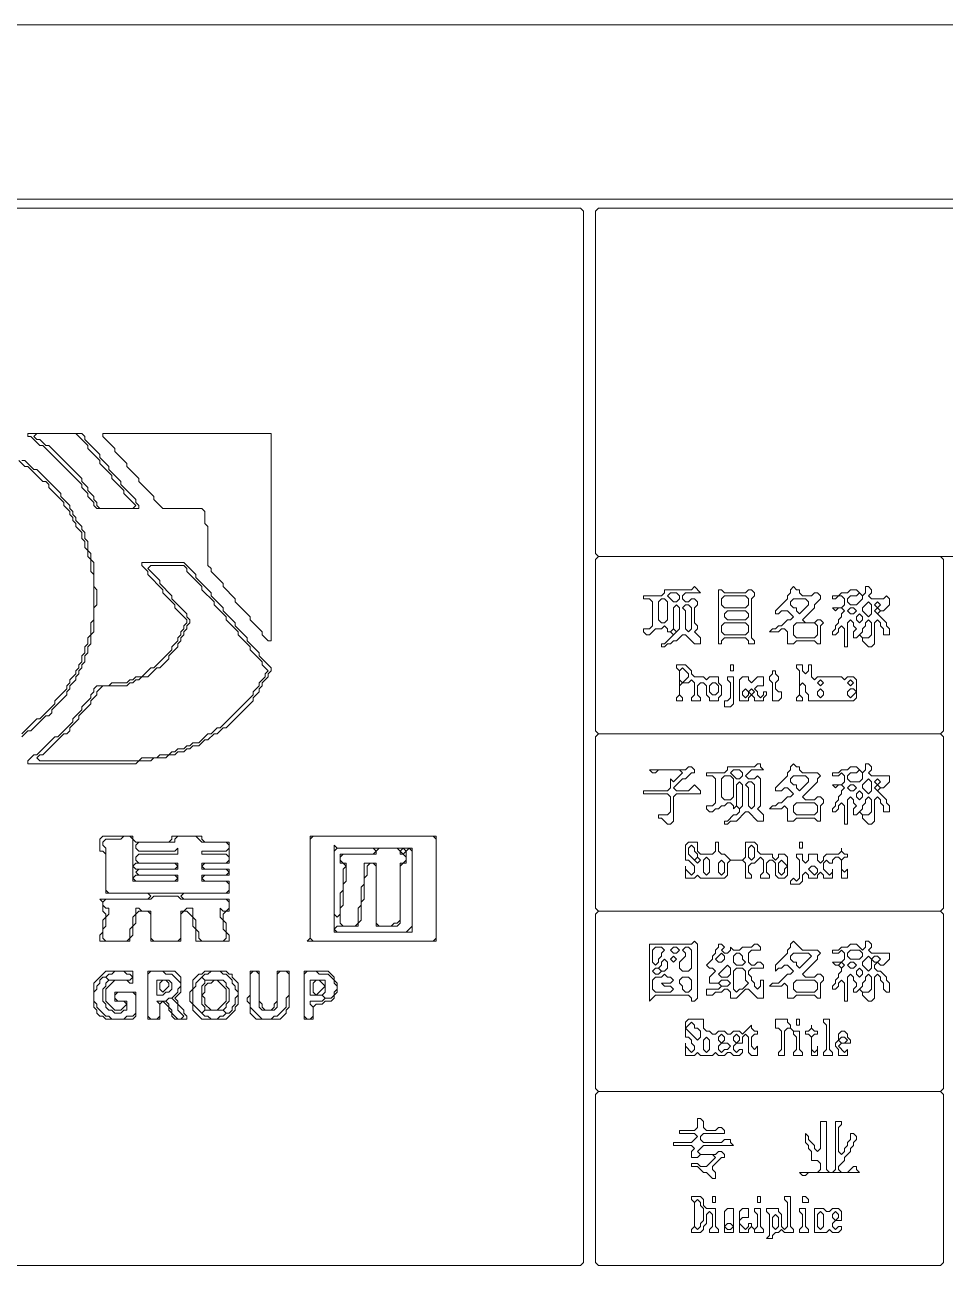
# Model space of a CAD drawing. Extents: x 58 to 1298, y 69 to 1823.
# Drawn here: x 490 to 796.5, y 1409.5 to 1823 of the extents above; entities that cross this region are included whole.
import ezdxf

# ---------------------------------------------------------------- set-up
doc = ezdxf.new("R2010")
doc.units = 0
doc.layers.add('TRACE_CURVE', color=3, linetype='Continuous', lineweight=0)
doc.layers.add('TRACE_TEXT_SYMBOL', color=6, linetype='Continuous', lineweight=0)

msp = doc.modelspace()

# ---------------------------------------------------------------- linework, layer by layer
at = {"layer": 'TRACE_CURVE', "color": 3}
for points in [[(58, 1823), (59, 1822), (59, 70), (58, 69), (1298, 69), (1298, 1823)], [(59, 1822), (60, 1823), (1297, 1823), (1298, 1822), (1298, 70), (1297, 69), (60, 69), (59, 70)], [(206, 1765), (205, 1764), (204, 1764), (204, 128), (205, 128), (206, 127), (1239, 127), (1240, 128), (1241, 128), (1241, 1764), (1240, 1764), (1239, 1765)], [(207, 1761), (208, 1762), (675, 1762), (676, 1761), (676, 1411), (675, 1410), (208, 1410), (207, 1411)], [(680, 1761), (681, 1762), (1237, 1762), (1238, 1761), (1238, 1647), (1237, 1646), (681, 1646), (680, 1647)], [(680, 1645), (681, 1646), (795, 1646), (796, 1645), (796, 1588), (795, 1587), (681, 1587), (680, 1588)], [(680, 1586), (681, 1587), (795, 1587), (796, 1586), (796, 1529), (795, 1528), (681, 1528), (680, 1529)], [(680, 1527), (681, 1528), (795, 1528), (796, 1527), (796, 1469), (795, 1468), (681, 1468), (680, 1469)], [(680, 1467), (681, 1468), (795, 1468), (796, 1467), (796, 1411), (795, 1410), (681, 1410), (680, 1411)]]:
    msp.add_lwpolyline(points, close=True, dxfattribs=at)
for points in [[(488, 1678), (490, 1676), (491, 1676), (496, 1671), (497, 1671), (498, 1670), (498, 1669), (503, 1664), (503, 1663), (505, 1661), (505, 1660), (506, 1659), (506, 1658), (507, 1657), (507, 1656), (509, 1654), (509, 1652), (510, 1651), (510, 1649), (511, 1648), (511, 1646), (512, 1645), (512, 1641), (513, 1640), (513, 1625), (512, 1624), (512, 1620), (511, 1619), (511, 1617), (510, 1616), (510, 1614), (509, 1613), (509, 1611), (508, 1610), (508, 1609), (507, 1608), (507, 1607), (505, 1605), (505, 1604), (504, 1603), (504, 1602), (500, 1598), (500, 1597), (495, 1592), (494, 1592), (489, 1587)], [(507, 1658), (507, 1659), (506, 1660), (506, 1661), (505, 1662), (505, 1663), (502, 1666), (502, 1667), (494, 1675), (493, 1675), (490, 1678), (489, 1678)], [(489, 1586), (491, 1588), (492, 1588), (497, 1593), (498, 1593), (499, 1594), (499, 1595), (504, 1600), (504, 1601), (505, 1602), (505, 1603), (507, 1605), (507, 1606), (508, 1607), (508, 1608), (509, 1609), (509, 1610), (510, 1611), (510, 1613), (511, 1614), (511, 1616), (512, 1617), (512, 1620), (513, 1621), (513, 1629), (514, 1630), (514, 1635), (513, 1636), (513, 1644), (512, 1645), (512, 1647), (511, 1648), (511, 1651), (510, 1652), (510, 1654), (509, 1655), (509, 1656), (507, 1658)]]:
    msp.add_lwpolyline(points, dxfattribs=at)
at = {"layer": 'TRACE_TEXT_SYMBOL', "color": 6}
for points in [[(491, 1687), (491, 1686), (492, 1686), (495, 1683), (496, 1683), (509, 1670), (509, 1669), (511, 1667), (511, 1666), (513, 1664), (513, 1663), (514, 1662), (528, 1662), (528, 1663), (527, 1664), (527, 1665), (522, 1670), (522, 1671), (518, 1675), (518, 1676), (515, 1679), (515, 1680), (510, 1685), (510, 1686), (509, 1687)], [(493, 1686), (494, 1687), (507, 1687), (511, 1683), (511, 1682), (515, 1678), (515, 1677), (519, 1673), (519, 1672), (523, 1668), (523, 1667), (527, 1663), (526, 1662), (515, 1662), (514, 1663), (514, 1664), (513, 1665), (513, 1666), (511, 1668), (511, 1669), (509, 1671), (509, 1672), (498, 1683), (497, 1683), (495, 1685), (494, 1685)], [(516, 1687), (516, 1686), (520, 1682), (520, 1681), (524, 1677), (524, 1676), (528, 1672), (528, 1671), (533, 1666), (533, 1665), (536, 1662), (549, 1662), (550, 1661), (550, 1657), (551, 1656), (551, 1643), (552, 1642), (552, 1641), (556, 1637), (556, 1636), (560, 1632), (560, 1631), (565, 1626), (565, 1625), (569, 1621), (569, 1620), (571, 1618), (572, 1618), (572, 1687)], [(713, 1636), (712, 1635), (703, 1635), (703, 1634), (702, 1633), (696, 1633), (696, 1632), (698, 1632), (699, 1631), (699, 1623), (698, 1622), (696, 1622), (696, 1621), (697, 1620), (698, 1620), (700, 1622), (702, 1622), (703, 1623), (704, 1622), (704, 1621), (705, 1621), (706, 1620), (703, 1617), (702, 1617), (702, 1616), (703, 1616), (704, 1617), (705, 1617), (706, 1618), (707, 1618), (709, 1620), (710, 1620), (713, 1617), (715, 1617), (715, 1619), (713, 1621), (714, 1622), (714, 1623), (713, 1624), (713, 1629), (714, 1630), (714, 1631), (713, 1632), (712, 1632), (711, 1631), (710, 1631), (709, 1632), (709, 1633), (710, 1634), (715, 1634)], [(704, 1633), (705, 1634), (707, 1634), (708, 1633), (708, 1632), (707, 1631), (706, 1631)], [(721, 1635), (721, 1617), (722, 1617), (722, 1618), (723, 1619), (730, 1619), (731, 1618), (731, 1617), (733, 1617), (733, 1618), (732, 1619), (732, 1632), (733, 1633), (733, 1634), (732, 1635), (731, 1635), (730, 1634), (723, 1634), (722, 1635)], [(746, 1636), (745, 1635), (745, 1634), (744, 1633), (744, 1632), (740, 1628), (740, 1627), (741, 1627), (742, 1628), (744, 1628), (746, 1626), (745, 1625), (744, 1625), (742, 1623), (741, 1623), (740, 1622), (739, 1622), (738, 1621), (741, 1621), (742, 1622), (743, 1622), (744, 1621), (744, 1617), (746, 1617), (747, 1618), (753, 1618), (754, 1617), (755, 1617), (755, 1623), (756, 1624), (755, 1625), (754, 1625), (753, 1624), (750, 1624), (749, 1625), (753, 1629), (753, 1630), (755, 1632), (755, 1633), (754, 1634), (753, 1634), (752, 1633), (749, 1633), (748, 1634), (748, 1635), (747, 1635)], [(767, 1633), (768, 1634), (769, 1633), (769, 1632), (767, 1630), (765, 1630), (764, 1631), (764, 1632), (765, 1633)], [(701, 1631), (702, 1632), (703, 1632), (704, 1631), (704, 1625), (703, 1624), (702, 1624), (701, 1625)], [(706, 1629), (707, 1630), (708, 1629), (708, 1622), (707, 1621), (706, 1622)], [(709, 1629), (710, 1630), (711, 1630), (712, 1629), (712, 1622), (711, 1621), (710, 1622), (710, 1628)], [(722, 1632), (723, 1633), (730, 1633), (731, 1632), (731, 1630), (730, 1629), (723, 1629), (722, 1630)], [(745, 1631), (746, 1632), (750, 1632), (751, 1631), (751, 1630), (748, 1627), (747, 1628), (747, 1629), (746, 1629), (745, 1630)], [(771, 1631), (772, 1630), (772, 1627), (771, 1626), (769, 1628), (769, 1629)], [(773, 1630), (774, 1631), (775, 1630), (774, 1629)], [(723, 1627), (724, 1628), (730, 1628), (731, 1627), (731, 1626), (730, 1625), (724, 1625), (723, 1626)], [(764, 1628), (765, 1629), (766, 1629), (767, 1628), (766, 1627), (765, 1627)], [(767, 1626), (768, 1627), (769, 1626), (769, 1625), (768, 1624), (767, 1625)], [(773, 1628), (774, 1629), (775, 1628), (774, 1627)], [(705, 1621), (706, 1622), (707, 1621), (706, 1620)], [(722, 1623), (723, 1624), (730, 1624), (731, 1623), (731, 1621), (730, 1620), (723, 1620), (722, 1621)], [(746, 1623), (747, 1624), (753, 1624), (754, 1623), (754, 1620), (753, 1619), (747, 1619), (746, 1620)], [(770, 1624), (771, 1625), (772, 1624), (772, 1620), (771, 1619), (769, 1619), (768, 1620), (769, 1621), (769, 1622), (770, 1623)], [(707, 1610), (707, 1609), (708, 1608), (708, 1600), (707, 1599), (707, 1598), (709, 1598), (709, 1599), (708, 1600), (708, 1603), (709, 1604), (711, 1604), (712, 1605), (713, 1604), (713, 1600), (712, 1599), (712, 1598), (715, 1598), (715, 1599), (714, 1600), (714, 1603), (715, 1604), (716, 1604), (717, 1603), (717, 1600), (718, 1599), (718, 1598), (721, 1598), (721, 1599), (722, 1600), (722, 1603), (721, 1604), (721, 1606), (718, 1606), (717, 1605), (716, 1606), (713, 1606), (712, 1607), (712, 1608), (710, 1610)], [(708, 1608), (709, 1609), (711, 1607), (711, 1606), (709, 1604), (708, 1605)], [(725, 1610), (725, 1608), (726, 1608), (726, 1610)], [(747, 1610), (747, 1609), (748, 1608), (748, 1600), (747, 1599), (747, 1598), (749, 1598), (749, 1599), (748, 1600), (748, 1603), (749, 1604), (750, 1603), (750, 1601), (751, 1600), (751, 1598), (766, 1598), (767, 1599), (767, 1605), (766, 1606), (764, 1606), (763, 1605), (762, 1606), (754, 1606), (753, 1605), (752, 1606), (752, 1610), (751, 1610), (751, 1608), (750, 1607), (749, 1608), (749, 1610)], [(724, 1606), (724, 1605), (725, 1604), (725, 1599), (724, 1598), (723, 1598), (723, 1596), (725, 1596), (726, 1597), (726, 1606)], [(729, 1606), (728, 1605), (728, 1598), (731, 1598), (731, 1599), (732, 1600), (733, 1599), (733, 1598), (736, 1598), (736, 1599), (737, 1600), (737, 1601), (736, 1601), (736, 1600), (735, 1599), (734, 1600), (734, 1601), (733, 1602), (734, 1603), (736, 1603), (736, 1606), (734, 1606), (732, 1604), (731, 1605), (731, 1606)], [(739, 1608), (739, 1607), (738, 1606), (738, 1605), (739, 1604), (739, 1598), (741, 1598), (742, 1599), (742, 1601), (741, 1601), (740, 1602), (740, 1604), (741, 1605), (741, 1606), (740, 1607), (740, 1608)], [(754, 1604), (755, 1605), (756, 1604), (755, 1603)], [(764, 1604), (765, 1605), (766, 1604), (765, 1603)], [(718, 1603), (719, 1604), (720, 1604), (721, 1603), (721, 1601), (720, 1600), (719, 1600), (718, 1601)], [(729, 1601), (730, 1602), (731, 1601), (731, 1600), (730, 1599), (729, 1600)], [(731, 1601), (732, 1602), (733, 1601), (732, 1600)], [(754, 1601), (755, 1602), (756, 1601), (756, 1600), (755, 1599), (754, 1600)], [(764, 1601), (765, 1602), (766, 1602), (767, 1601), (765, 1599), (764, 1600)], [(711, 1576), (710, 1575), (698, 1575), (699, 1574), (700, 1574), (701, 1575), (708, 1575), (709, 1574), (706, 1571), (705, 1572), (705, 1569), (704, 1568), (696, 1568), (696, 1567), (704, 1567), (705, 1566), (705, 1561), (704, 1560), (701, 1560), (701, 1559), (702, 1559), (704, 1557), (705, 1557), (706, 1558), (706, 1566), (707, 1567), (715, 1567), (715, 1568), (713, 1570), (711, 1568), (707, 1568), (706, 1569), (709, 1572), (710, 1572), (712, 1574), (713, 1574), (713, 1575), (712, 1576)], [(734, 1577), (733, 1576), (724, 1576), (724, 1575), (723, 1574), (717, 1574), (717, 1573), (719, 1573), (720, 1572), (720, 1564), (719, 1563), (717, 1563), (717, 1562), (718, 1561), (719, 1561), (720, 1562), (721, 1562), (722, 1563), (723, 1563), (724, 1564), (725, 1564), (726, 1563), (726, 1562), (727, 1563), (728, 1562), (728, 1561), (727, 1560), (726, 1560), (724, 1558), (723, 1558), (723, 1557), (724, 1557), (725, 1558), (727, 1558), (730, 1561), (731, 1561), (734, 1558), (736, 1558), (736, 1560), (734, 1562), (735, 1563), (735, 1572), (734, 1573), (733, 1572), (731, 1572), (730, 1573), (732, 1575), (736, 1575), (735, 1576), (735, 1577)], [(746, 1577), (745, 1576), (745, 1575), (744, 1574), (744, 1573), (740, 1569), (740, 1568), (742, 1568), (743, 1569), (744, 1569), (746, 1567), (745, 1566), (744, 1566), (742, 1564), (741, 1564), (740, 1563), (739, 1563), (738, 1562), (742, 1562), (743, 1563), (744, 1562), (744, 1558), (746, 1558), (747, 1559), (753, 1559), (754, 1558), (755, 1558), (755, 1563), (756, 1564), (756, 1565), (755, 1566), (754, 1566), (753, 1565), (750, 1565), (749, 1566), (754, 1571), (754, 1572), (755, 1573), (754, 1574), (749, 1574), (748, 1575), (748, 1576), (747, 1576)], [(722, 1572), (723, 1573), (725, 1573), (726, 1572), (726, 1566), (725, 1565), (723, 1565), (722, 1566)], [(725, 1574), (726, 1575), (728, 1575), (729, 1574), (729, 1573), (728, 1572), (727, 1572)], [(745, 1572), (746, 1573), (750, 1573), (751, 1572), (751, 1571), (748, 1568), (747, 1569), (747, 1570), (746, 1570), (745, 1571)], [(767, 1574), (768, 1575), (769, 1574), (769, 1572), (768, 1571), (765, 1571), (764, 1572), (764, 1573), (765, 1574)], [(771, 1572), (772, 1571), (772, 1568), (771, 1567), (769, 1569), (769, 1570)], [(773, 1571), (774, 1572), (775, 1571), (774, 1570)], [(727, 1570), (728, 1571), (729, 1570), (729, 1563), (728, 1562), (727, 1563)], [(730, 1570), (731, 1571), (732, 1571), (733, 1570), (733, 1563), (732, 1562), (731, 1563), (731, 1569)], [(764, 1569), (765, 1570), (766, 1570), (767, 1569), (766, 1568), (765, 1568)], [(767, 1567), (768, 1568), (769, 1567), (769, 1566), (768, 1565), (767, 1566)], [(773, 1569), (774, 1570), (775, 1569), (774, 1568)], [(746, 1563), (747, 1564), (753, 1564), (754, 1563), (754, 1561), (753, 1560), (747, 1560), (746, 1561)], [(770, 1565), (771, 1566), (772, 1565), (772, 1561), (771, 1560), (769, 1560), (768, 1561), (769, 1562), (769, 1563), (770, 1564)], [(522, 1552), (523, 1553), (525, 1553), (526, 1552), (526, 1538), (541, 1538), (541, 1540), (528, 1540), (527, 1541), (528, 1542), (541, 1542), (541, 1544), (528, 1544), (527, 1545), (527, 1546), (528, 1547), (541, 1547), (541, 1549), (540, 1548), (528, 1548), (527, 1549), (527, 1550), (528, 1551), (540, 1551), (540, 1552), (541, 1553), (547, 1553), (549, 1551), (557, 1551), (558, 1550), (558, 1549), (557, 1548), (549, 1548), (549, 1547), (557, 1547), (558, 1546), (558, 1545), (557, 1544), (549, 1544), (549, 1542), (557, 1542), (558, 1541), (557, 1540), (549, 1540), (549, 1538), (557, 1538), (558, 1537), (558, 1535), (557, 1534), (518, 1534), (517, 1535), (517, 1549), (516, 1550), (516, 1551), (517, 1552)], [(585, 1553), (585, 1519), (584, 1518), (627, 1518), (627, 1553)], [(585, 1552), (586, 1553), (626, 1553), (627, 1552), (627, 1519), (626, 1518), (586, 1518), (585, 1519)], [(748, 1551), (748, 1549), (749, 1549), (749, 1551)], [(593, 1550), (593, 1521), (619, 1521), (619, 1549), (594, 1549)], [(617, 1548), (618, 1549), (619, 1548), (619, 1523), (617, 1521), (594, 1521), (593, 1522), (594, 1523), (601, 1523), (601, 1524), (602, 1525), (602, 1531), (603, 1532), (603, 1539), (604, 1540), (604, 1543), (605, 1544), (606, 1544), (607, 1543), (607, 1523), (614, 1523), (615, 1524), (615, 1543), (616, 1544), (617, 1544)], [(593, 1548), (594, 1549), (606, 1549), (607, 1548), (606, 1547), (595, 1547), (595, 1544), (596, 1544), (597, 1543), (596, 1542), (596, 1535), (595, 1534), (595, 1527), (594, 1526), (593, 1527)], [(607, 1548), (608, 1549), (614, 1549), (615, 1548), (615, 1547), (616, 1547), (617, 1546), (617, 1545), (616, 1544), (615, 1544), (615, 1525), (614, 1524), (613, 1524), (612, 1523), (608, 1523), (607, 1524), (607, 1544), (603, 1544), (603, 1537), (602, 1536), (602, 1530), (601, 1529), (601, 1524), (600, 1523), (596, 1523), (595, 1524), (595, 1529), (596, 1530), (596, 1537), (597, 1538), (597, 1544), (596, 1544), (595, 1545), (595, 1546), (596, 1547), (607, 1547)], [(615, 1548), (616, 1549), (617, 1548), (616, 1547)], [(711, 1549), (712, 1550), (713, 1549), (713, 1548), (714, 1547), (714, 1546), (713, 1545), (711, 1547)], [(731, 1549), (732, 1550), (733, 1549), (733, 1546), (732, 1545), (731, 1546)], [(762, 1549), (762, 1548), (761, 1547), (757, 1547), (756, 1546), (756, 1545), (755, 1544), (754, 1545), (754, 1547), (751, 1547), (751, 1545), (750, 1544), (749, 1545), (749, 1547), (747, 1547), (747, 1546), (748, 1545), (748, 1539), (747, 1538), (746, 1539), (745, 1538), (745, 1537), (748, 1537), (749, 1538), (749, 1540), (750, 1541), (751, 1540), (751, 1539), (754, 1539), (754, 1540), (755, 1541), (756, 1540), (756, 1539), (759, 1539), (759, 1542), (759, 1541), (758, 1540), (756, 1542), (756, 1544), (757, 1545), (758, 1544), (759, 1544), (759, 1545), (760, 1546), (761, 1546), (762, 1545), (762, 1539), (764, 1539), (764, 1542), (763, 1541), (762, 1542), (762, 1545), (763, 1546), (764, 1546), (764, 1547), (763, 1547), (762, 1548)], [(526, 1543), (527, 1544), (540, 1544), (541, 1543), (540, 1542), (527, 1542)], [(713, 1545), (714, 1546), (715, 1545), (714, 1544)], [(716, 1545), (717, 1546), (718, 1545), (718, 1541), (717, 1540), (716, 1541)], [(721, 1544), (722, 1545), (723, 1544), (723, 1541), (722, 1540), (721, 1541)], [(741, 1544), (742, 1545), (744, 1543), (743, 1542), (743, 1541), (742, 1540), (741, 1541)], [(751, 1542), (752, 1543), (753, 1543), (754, 1542), (754, 1541), (753, 1540)], [(526, 1539), (527, 1540), (540, 1540), (541, 1539), (540, 1538), (527, 1538)], [(532, 1532), (533, 1533), (541, 1533), (542, 1532), (557, 1532), (558, 1531), (558, 1529), (557, 1528), (556, 1528), (555, 1529), (555, 1526), (556, 1525), (556, 1522), (557, 1521), (557, 1519), (556, 1518), (549, 1518), (548, 1519), (548, 1521), (547, 1522), (547, 1525), (546, 1526), (546, 1529), (544, 1529), (543, 1528), (542, 1528), (542, 1519), (541, 1518), (533, 1518), (532, 1519), (532, 1528), (529, 1528), (528, 1529), (527, 1529), (527, 1527), (526, 1526), (526, 1523), (525, 1522), (525, 1519), (524, 1518), (517, 1518), (516, 1519), (516, 1522), (517, 1523), (517, 1526), (518, 1527), (518, 1529), (517, 1529), (516, 1530), (516, 1531), (517, 1532)], [(713, 1518), (712, 1517), (698, 1517), (698, 1498), (700, 1500), (711, 1500), (712, 1499), (712, 1498), (713, 1498), (714, 1499), (714, 1517)], [(746, 1518), (745, 1517), (745, 1516), (744, 1515), (744, 1514), (740, 1510), (740, 1508), (741, 1509), (742, 1509), (743, 1510), (744, 1510), (746, 1508), (745, 1507), (744, 1507), (741, 1504), (739, 1504), (738, 1503), (742, 1503), (743, 1504), (744, 1503), (744, 1499), (746, 1499), (747, 1500), (753, 1500), (754, 1499), (755, 1499), (755, 1504), (756, 1505), (756, 1506), (755, 1507), (754, 1507), (753, 1506), (750, 1506), (749, 1507), (754, 1512), (754, 1513), (755, 1514), (754, 1515), (749, 1515)], [(699, 1515), (700, 1516), (702, 1516), (703, 1515), (702, 1514), (702, 1513), (701, 1512), (701, 1511), (700, 1510), (699, 1511)], [(705, 1515), (706, 1516), (707, 1516), (708, 1515), (707, 1514), (706, 1514)], [(709, 1515), (710, 1516), (711, 1516), (712, 1515), (712, 1509), (711, 1508), (709, 1508), (708, 1509), (708, 1511), (710, 1513), (710, 1514)], [(721, 1517), (721, 1516), (720, 1515), (720, 1514), (719, 1513), (719, 1512), (717, 1510), (718, 1509), (719, 1509), (720, 1508), (718, 1506), (718, 1504), (721, 1504), (722, 1503), (721, 1502), (717, 1502), (717, 1500), (719, 1500), (720, 1501), (722, 1501), (723, 1502), (724, 1502), (725, 1501), (725, 1499), (727, 1499), (730, 1502), (731, 1502), (734, 1499), (736, 1499), (736, 1505), (735, 1505), (735, 1503), (734, 1502), (733, 1503), (733, 1504), (732, 1505), (732, 1506), (731, 1507), (731, 1508), (732, 1509), (736, 1509), (736, 1510), (735, 1511), (734, 1511), (733, 1510), (732, 1510), (731, 1511), (731, 1514), (732, 1515), (735, 1515), (735, 1516), (734, 1517), (733, 1517), (732, 1516), (729, 1516), (728, 1515), (726, 1515), (725, 1516), (725, 1515), (724, 1514), (723, 1514), (722, 1515), (723, 1516), (722, 1517)], [(722, 1514), (723, 1513), (723, 1512), (722, 1511), (721, 1511), (720, 1512)], [(726, 1513), (727, 1514), (728, 1514), (729, 1513), (729, 1512), (730, 1511), (729, 1510), (727, 1510), (726, 1511)], [(745, 1513), (746, 1514), (751, 1514), (752, 1513), (748, 1509), (747, 1510), (747, 1511), (746, 1511), (745, 1512)], [(764, 1514), (765, 1515), (768, 1515), (769, 1514), (769, 1513), (768, 1512), (765, 1512), (764, 1513)], [(702, 1511), (703, 1512), (704, 1511), (704, 1509), (703, 1508), (702, 1508), (701, 1509), (702, 1510)], [(705, 1512), (706, 1513), (707, 1512), (706, 1511)], [(724, 1510), (725, 1509), (725, 1507), (724, 1506), (722, 1506), (721, 1507)], [(761, 1510), (762, 1511), (763, 1510), (762, 1509)], [(764, 1510), (765, 1511), (766, 1511), (767, 1510), (766, 1509), (765, 1509)], [(771, 1513), (772, 1512), (772, 1509), (771, 1508), (769, 1510), (769, 1511)], [(772, 1512), (773, 1513), (774, 1513), (775, 1512), (774, 1511), (773, 1511)], [(517, 1508), (513, 1504), (513, 1496), (514, 1495), (514, 1494), (515, 1493), (516, 1493), (517, 1492), (526, 1492), (527, 1493), (527, 1501), (520, 1501), (520, 1498), (523, 1498), (524, 1497), (522, 1495), (520, 1495), (517, 1498), (517, 1502), (520, 1505), (524, 1505), (525, 1504), (526, 1504), (526, 1508)], [(515, 1505), (516, 1506), (517, 1506), (518, 1505), (517, 1504), (517, 1503), (516, 1502), (516, 1498), (517, 1497), (517, 1496), (518, 1495), (519, 1495), (520, 1494), (522, 1494), (523, 1495), (524, 1495), (524, 1498), (521, 1498), (520, 1499), (520, 1500), (521, 1501), (526, 1501), (527, 1500), (527, 1494), (526, 1493), (524, 1493), (523, 1492), (519, 1492), (518, 1493), (517, 1493), (514, 1496), (514, 1497), (513, 1498), (513, 1501), (514, 1502), (514, 1503), (515, 1504)], [(519, 1507), (520, 1508), (523, 1508), (524, 1507), (525, 1507), (526, 1506), (525, 1505), (518, 1505), (517, 1506), (518, 1507)], [(531, 1508), (531, 1492), (535, 1492), (535, 1497), (536, 1498), (538, 1496), (538, 1495), (539, 1494), (539, 1493), (540, 1492), (544, 1492), (544, 1493), (543, 1494), (543, 1495), (541, 1497), (541, 1498), (540, 1499), (542, 1501), (542, 1506), (540, 1508)], [(531, 1507), (532, 1508), (536, 1508), (537, 1507), (539, 1507), (542, 1504), (542, 1503), (541, 1502), (541, 1501), (539, 1499), (538, 1499), (537, 1498), (534, 1498), (535, 1497), (535, 1493), (534, 1492), (532, 1492), (531, 1493)], [(550, 1508), (549, 1507), (548, 1507), (546, 1505), (546, 1502), (545, 1501), (545, 1498), (546, 1497), (546, 1495), (549, 1492), (557, 1492), (560, 1495), (560, 1496), (561, 1497), (561, 1504), (559, 1506), (559, 1507), (558, 1507), (557, 1508)], [(549, 1506), (550, 1505), (550, 1504), (549, 1503), (549, 1497), (550, 1496), (550, 1495), (549, 1494), (546, 1497), (546, 1502), (547, 1503), (547, 1504)], [(551, 1507), (552, 1508), (555, 1508), (556, 1507), (557, 1507), (559, 1505), (559, 1504), (560, 1503), (560, 1502), (561, 1501), (561, 1500), (560, 1499), (560, 1497), (559, 1496), (559, 1495), (558, 1494), (557, 1494), (556, 1495), (557, 1496), (557, 1497), (558, 1498), (558, 1502), (557, 1503), (557, 1504), (556, 1505), (550, 1505), (549, 1506), (550, 1507)], [(565, 1508), (565, 1500), (564, 1499), (564, 1498), (565, 1497), (565, 1494), (567, 1492), (575, 1492), (577, 1494), (577, 1495), (578, 1496), (578, 1508), (574, 1508), (574, 1498), (573, 1497), (573, 1496), (572, 1495), (570, 1495), (569, 1496), (569, 1497), (568, 1498), (568, 1508)], [(565, 1507), (566, 1508), (567, 1508), (568, 1507), (568, 1496), (569, 1495), (573, 1495), (574, 1496), (574, 1507), (575, 1508), (577, 1508), (578, 1507), (578, 1500), (577, 1499), (577, 1496), (574, 1493), (573, 1493), (572, 1492), (569, 1492), (565, 1496)], [(583, 1508), (583, 1492), (586, 1492), (586, 1496), (587, 1497), (589, 1497), (590, 1498), (592, 1498), (593, 1499), (593, 1500), (594, 1501), (594, 1504), (593, 1505), (593, 1506), (591, 1508)], [(583, 1507), (584, 1508), (587, 1508), (588, 1507), (591, 1507), (593, 1505), (593, 1504), (594, 1503), (594, 1502), (593, 1501), (593, 1500), (592, 1499), (590, 1499), (589, 1500), (590, 1501), (590, 1505), (585, 1505), (585, 1500), (589, 1500), (590, 1499), (589, 1498), (585, 1498), (585, 1497), (586, 1496), (586, 1493), (585, 1492), (584, 1492), (583, 1493)], [(699, 1508), (700, 1509), (701, 1509), (702, 1508), (701, 1507), (700, 1507)], [(702, 1506), (703, 1507), (704, 1506), (705, 1506), (706, 1505), (705, 1504), (702, 1504), (703, 1503), (705, 1503), (706, 1502), (705, 1501), (700, 1501), (699, 1502), (699, 1505), (700, 1506)], [(708, 1505), (709, 1506), (711, 1506), (712, 1505), (712, 1502), (711, 1501), (710, 1501), (709, 1502), (709, 1503), (708, 1504)], [(726, 1508), (727, 1509), (729, 1509), (730, 1508), (730, 1505), (731, 1504), (729, 1502), (728, 1502), (727, 1501), (726, 1502)], [(767, 1508), (768, 1509), (769, 1508), (769, 1507), (768, 1506), (767, 1507)], [(770, 1506), (771, 1507), (772, 1506), (772, 1502), (771, 1501), (769, 1501), (768, 1502), (769, 1503), (769, 1504), (770, 1505)], [(534, 1505), (534, 1500), (536, 1500), (537, 1501), (538, 1501), (539, 1502), (539, 1504), (538, 1505)], [(535, 1504), (536, 1505), (537, 1505), (538, 1504), (538, 1503), (536, 1501), (535, 1502)], [(552, 1504), (553, 1505), (554, 1505), (557, 1502), (557, 1498), (554, 1495), (552, 1495), (550, 1497), (550, 1499), (549, 1500), (550, 1501), (550, 1503), (551, 1504)], [(586, 1504), (587, 1505), (588, 1505), (590, 1503), (587, 1500), (586, 1501)], [(721, 1504), (722, 1505), (724, 1505), (725, 1504), (724, 1503), (722, 1503)], [(746, 1504), (747, 1505), (753, 1505), (754, 1504), (754, 1502), (753, 1501), (747, 1501), (746, 1502)], [(537, 1498), (538, 1499), (539, 1499), (541, 1497), (541, 1495), (543, 1493), (542, 1492), (541, 1492), (539, 1494), (539, 1495), (538, 1496), (538, 1497)], [(549, 1494), (550, 1495), (556, 1495), (557, 1494), (556, 1493), (555, 1493), (554, 1492), (552, 1492), (551, 1493), (550, 1493)], [(711, 1492), (710, 1491), (710, 1486), (711, 1486), (712, 1485), (712, 1484), (713, 1483), (713, 1482), (712, 1481), (710, 1483), (710, 1484), (710, 1480), (713, 1480), (714, 1481), (715, 1480), (719, 1480), (720, 1481), (721, 1480), (723, 1480), (724, 1481), (725, 1481), (726, 1480), (728, 1480), (729, 1481), (729, 1482), (728, 1482), (727, 1481), (726, 1482), (726, 1483), (727, 1484), (729, 1484), (729, 1486), (730, 1487), (731, 1486), (731, 1481), (732, 1480), (734, 1480), (734, 1483), (733, 1482), (732, 1483), (732, 1486), (733, 1487), (734, 1487), (734, 1488), (733, 1488), (732, 1489), (732, 1490), (729, 1487), (728, 1488), (726, 1488), (725, 1487), (724, 1487), (723, 1488), (721, 1488), (720, 1487), (719, 1487), (718, 1488), (717, 1488), (716, 1489), (716, 1492)], [(712, 1491), (713, 1490), (713, 1489), (714, 1489), (715, 1488), (715, 1486), (714, 1485), (710, 1489)], [(740, 1492), (740, 1489), (741, 1489), (742, 1488), (742, 1482), (741, 1481), (741, 1480), (743, 1480), (743, 1488), (744, 1489), (745, 1489), (746, 1488), (746, 1487), (747, 1486), (747, 1482), (746, 1481), (746, 1480), (749, 1480), (749, 1481), (748, 1482), (748, 1488), (746, 1488), (745, 1489), (745, 1490), (744, 1491), (744, 1492)], [(747, 1492), (747, 1490), (748, 1490), (748, 1492)], [(752, 1490), (752, 1489), (751, 1488), (750, 1488), (750, 1487), (751, 1487), (752, 1486), (752, 1480), (754, 1480), (754, 1483), (754, 1482), (753, 1481), (752, 1482), (752, 1486), (753, 1487), (754, 1487), (754, 1488), (753, 1488), (752, 1489)], [(756, 1492), (756, 1491), (757, 1490), (757, 1482), (756, 1481), (756, 1480), (759, 1480), (759, 1481), (758, 1482), (758, 1492)], [(716, 1485), (717, 1486), (718, 1485), (718, 1482), (717, 1481), (716, 1482)], [(721, 1486), (722, 1487), (723, 1486), (723, 1485), (722, 1484), (721, 1485)], [(726, 1486), (727, 1487), (728, 1486), (728, 1485), (727, 1484), (726, 1485)], [(762, 1488), (761, 1487), (761, 1485), (760, 1484), (760, 1483), (761, 1482), (761, 1480), (764, 1480), (764, 1482), (763, 1481), (761, 1483), (762, 1484), (765, 1484), (765, 1485), (764, 1486), (764, 1487), (763, 1488)], [(761, 1485), (762, 1486), (763, 1486), (764, 1485), (763, 1484), (762, 1484)], [(721, 1483), (722, 1484), (724, 1484), (725, 1483), (724, 1482), (723, 1482), (722, 1481), (721, 1482)], [(714, 1459), (714, 1456), (713, 1455), (708, 1455), (708, 1454), (713, 1454), (714, 1453), (712, 1451), (706, 1451), (706, 1450), (712, 1450), (713, 1449), (712, 1448), (712, 1446), (714, 1446), (715, 1447), (719, 1447), (720, 1446), (717, 1443), (715, 1443), (714, 1444), (712, 1444), (712, 1443), (714, 1443), (716, 1441), (717, 1441), (719, 1439), (720, 1439), (720, 1441), (719, 1442), (719, 1443), (722, 1446), (723, 1446), (723, 1447), (722, 1448), (721, 1448), (720, 1447), (715, 1447), (714, 1448), (716, 1450), (726, 1450), (725, 1451), (725, 1452), (723, 1452), (722, 1451), (716, 1451), (715, 1452), (715, 1453), (716, 1454), (723, 1454), (723, 1455), (722, 1456), (721, 1456), (720, 1455), (717, 1455), (716, 1456), (716, 1458), (715, 1459)], [(755, 1458), (755, 1449), (754, 1448), (753, 1449), (753, 1450), (751, 1452), (751, 1453), (750, 1454), (750, 1451), (751, 1450), (751, 1449), (752, 1448), (752, 1445), (754, 1445), (755, 1444), (755, 1442), (754, 1441), (748, 1441), (749, 1440), (750, 1440), (751, 1441), (768, 1441), (767, 1442), (767, 1443), (766, 1443), (764, 1441), (762, 1441), (761, 1442), (761, 1443), (763, 1445), (763, 1446), (765, 1448), (765, 1449), (766, 1450), (766, 1451), (767, 1452), (767, 1453), (766, 1454), (765, 1454), (765, 1452), (764, 1451), (764, 1450), (763, 1449), (763, 1448), (762, 1447), (761, 1448), (761, 1456), (762, 1457), (762, 1458), (760, 1458), (760, 1442), (759, 1441), (758, 1441), (757, 1442), (757, 1458)], [(712, 1433), (712, 1432), (713, 1431), (713, 1423), (712, 1422), (712, 1421), (715, 1421), (716, 1422), (716, 1423), (717, 1424), (717, 1427), (718, 1428), (719, 1427), (719, 1423), (718, 1422), (718, 1421), (721, 1421), (721, 1422), (720, 1423), (720, 1429), (717, 1429), (716, 1430), (716, 1432), (715, 1433)], [(713, 1431), (714, 1432), (715, 1431), (715, 1430), (716, 1429), (716, 1425), (715, 1424), (715, 1423), (714, 1422), (713, 1423)], [(719, 1433), (719, 1431), (720, 1431), (720, 1433)], [(734, 1433), (734, 1431), (735, 1431), (735, 1433)], [(743, 1433), (743, 1432), (744, 1431), (744, 1423), (743, 1422), (742, 1423), (742, 1427), (741, 1428), (741, 1429), (737, 1429), (737, 1428), (738, 1427), (738, 1420), (737, 1419), (739, 1419), (739, 1420), (740, 1421), (741, 1421), (742, 1422), (743, 1421), (746, 1421), (746, 1422), (745, 1423), (745, 1433)], [(749, 1433), (749, 1431), (751, 1431), (751, 1432), (750, 1433)], [(724, 1429), (723, 1428), (723, 1421), (726, 1421), (726, 1429)], [(729, 1429), (728, 1428), (728, 1421), (731, 1421), (731, 1422), (732, 1423), (733, 1422), (733, 1421), (736, 1421), (736, 1422), (735, 1423), (735, 1429), (733, 1429), (733, 1428), (734, 1427), (734, 1423), (733, 1422), (732, 1423), (732, 1424), (731, 1424), (731, 1423), (730, 1422), (728, 1424), (728, 1425), (729, 1426), (731, 1426), (731, 1429)], [(739, 1426), (740, 1427), (741, 1426), (741, 1423), (740, 1422), (739, 1423)], [(748, 1429), (748, 1428), (749, 1427), (749, 1423), (748, 1422), (748, 1421), (751, 1421), (751, 1422), (750, 1423), (750, 1429)], [(753, 1429), (753, 1421), (757, 1421), (758, 1422), (759, 1421), (761, 1421), (762, 1422), (762, 1423), (761, 1423), (760, 1422), (759, 1423), (759, 1424), (760, 1425), (762, 1425), (762, 1428), (761, 1429), (759, 1429), (758, 1428), (757, 1428), (756, 1429)], [(754, 1427), (755, 1428), (756, 1427), (756, 1423), (755, 1422), (754, 1423)], [(759, 1427), (760, 1428), (761, 1427), (761, 1426), (760, 1425), (759, 1426)], [(723, 1423), (724, 1424), (725, 1424), (726, 1423), (725, 1422), (724, 1422)]]:
    msp.add_lwpolyline(points, close=True, dxfattribs=at)
for points in [[(529, 1644), (529, 1643), (531, 1641), (531, 1640), (536, 1635), (536, 1634), (540, 1630), (540, 1629), (544, 1625), (544, 1624), (543, 1623), (543, 1622), (542, 1621), (542, 1620), (541, 1619), (541, 1618), (539, 1616), (539, 1615), (533, 1609), (532, 1609), (529, 1606), (527, 1606), (526, 1605), (525, 1605), (524, 1604), (519, 1604), (518, 1603), (514, 1603), (513, 1602), (513, 1601), (512, 1600), (512, 1599), (509, 1596), (509, 1595), (506, 1592), (506, 1591), (501, 1586), (500, 1586), (494, 1580), (493, 1580), (491, 1578), (491, 1577), (527, 1577), (528, 1578), (532, 1578), (533, 1579), (537, 1579), (538, 1580), (540, 1580), (541, 1581), (543, 1581), (544, 1582), (545, 1582), (546, 1583), (548, 1583), (550, 1585), (551, 1585), (553, 1587), (554, 1587), (556, 1589), (557, 1589), (566, 1598), (566, 1599), (568, 1601)], [(531, 1642), (532, 1643), (543, 1643), (544, 1642), (544, 1641), (549, 1636), (549, 1635), (553, 1631), (553, 1630), (557, 1626), (557, 1625), (561, 1621), (561, 1620), (565, 1616), (565, 1615), (569, 1611), (569, 1610), (571, 1608), (570, 1607), (570, 1606), (568, 1604), (568, 1603), (566, 1601), (566, 1600), (555, 1589), (554, 1589), (552, 1587), (551, 1587), (548, 1584), (546, 1584), (545, 1583), (544, 1583), (543, 1582), (541, 1582), (540, 1581), (539, 1581), (538, 1580), (535, 1580), (534, 1579), (529, 1579), (528, 1578), (495, 1578), (494, 1579), (495, 1580), (496, 1580), (503, 1587), (504, 1587), (505, 1588), (505, 1589), (508, 1592), (508, 1593), (512, 1597), (512, 1598), (514, 1600), (514, 1601), (516, 1603), (524, 1603), (525, 1604), (526, 1604), (527, 1605), (528, 1605), (529, 1606), (531, 1606), (534, 1609)], [(568, 1601), (568, 1602), (569, 1603), (569, 1604), (571, 1606), (571, 1607), (572, 1608), (572, 1609), (568, 1613), (568, 1614), (564, 1618), (564, 1619), (560, 1623), (560, 1624), (556, 1628), (556, 1629), (552, 1633), (552, 1634), (547, 1639), (547, 1640), (543, 1644), (529, 1644)], [(534, 1609), (535, 1609), (538, 1612), (538, 1613), (541, 1616), (541, 1617), (542, 1618), (542, 1619), (543, 1620), (543, 1621), (544, 1622), (544, 1623), (545, 1624), (545, 1625), (544, 1626), (544, 1627), (539, 1632), (539, 1633), (535, 1637), (535, 1638), (531, 1642)], [(770, 1636), (770, 1634), (769, 1633), (767, 1635), (765, 1635), (764, 1634), (762, 1634), (761, 1633), (759, 1633), (759, 1632), (760, 1632), (761, 1633), (762, 1633), (763, 1632), (763, 1630), (762, 1629), (759, 1629), (760, 1628), (761, 1629), (762, 1629), (763, 1628), (762, 1627), (762, 1626), (761, 1625), (761, 1624), (760, 1623), (760, 1622), (759, 1621), (759, 1620), (760, 1620), (761, 1621), (761, 1622), (762, 1623), (763, 1622), (763, 1616), (764, 1616), (764, 1624), (765, 1625), (766, 1624), (766, 1623), (767, 1622), (766, 1621), (766, 1619), (767, 1619), (768, 1620), (769, 1619), (769, 1618), (771, 1616), (772, 1616), (773, 1617), (773, 1624), (774, 1625), (775, 1624), (775, 1623), (776, 1622), (776, 1620), (778, 1620), (778, 1622), (777, 1623), (777, 1624), (774, 1627), (775, 1628), (776, 1628), (778, 1630)], [(778, 1630), (778, 1632), (777, 1633), (776, 1632), (772, 1632), (771, 1633), (772, 1634), (772, 1635), (771, 1636), (770, 1636)], [(770, 1577), (770, 1575), (769, 1574), (767, 1576), (765, 1576), (764, 1575), (762, 1575), (761, 1574), (759, 1574), (759, 1573), (761, 1573), (762, 1574), (763, 1573), (763, 1571), (762, 1570), (759, 1570), (760, 1569), (761, 1570), (762, 1570), (763, 1569), (762, 1568), (762, 1567), (761, 1566), (761, 1565), (760, 1564), (760, 1563), (759, 1562), (759, 1561), (760, 1561), (761, 1562), (761, 1563), (762, 1564), (763, 1563), (763, 1557), (764, 1557), (764, 1565), (765, 1566), (766, 1565), (766, 1564), (767, 1563), (766, 1562), (766, 1560), (767, 1560), (768, 1561), (769, 1560), (769, 1559), (771, 1557), (772, 1557), (773, 1558), (773, 1565), (774, 1566), (775, 1565), (775, 1564), (776, 1563), (776, 1561), (778, 1561), (778, 1563), (777, 1564), (777, 1565), (774, 1568), (775, 1569), (776, 1569), (778, 1571), (778, 1573)], [(778, 1573), (772, 1573), (771, 1574), (772, 1575), (772, 1576), (771, 1577), (770, 1577)], [(516, 1553), (515, 1552), (515, 1548), (516, 1548), (517, 1547), (517, 1534), (531, 1534), (532, 1533), (531, 1532), (515, 1532), (516, 1531), (516, 1528), (517, 1527), (517, 1526), (516, 1525), (516, 1521), (515, 1520), (515, 1518), (525, 1518), (525, 1519), (526, 1520), (526, 1523), (527, 1524), (527, 1527), (528, 1528), (531, 1528), (532, 1527), (532, 1518), (542, 1518), (542, 1527), (543, 1528), (544, 1528), (546, 1526), (546, 1523), (547, 1522), (547, 1518), (558, 1518), (558, 1520), (557, 1521), (557, 1524), (556, 1525), (556, 1527), (557, 1528), (558, 1528), (558, 1532), (543, 1532), (542, 1533), (543, 1534), (558, 1534), (558, 1538), (550, 1538), (549, 1539), (550, 1540), (558, 1540), (558, 1542), (550, 1542), (549, 1543), (550, 1544), (558, 1544), (558, 1551), (550, 1551), (549, 1552), (549, 1553), (539, 1553)], [(539, 1553), (539, 1552), (538, 1551), (527, 1551), (526, 1552), (526, 1553), (516, 1553)], [(711, 1551), (710, 1550), (710, 1545), (711, 1545), (713, 1543), (713, 1541), (712, 1540), (710, 1542), (710, 1543), (710, 1539), (713, 1539), (714, 1540), (715, 1539), (723, 1539), (724, 1540), (724, 1544), (725, 1545), (729, 1545), (730, 1544), (730, 1539), (732, 1539), (732, 1540), (731, 1541), (731, 1543), (732, 1544), (733, 1544), (735, 1546), (736, 1545), (736, 1541), (735, 1540), (735, 1539), (738, 1539), (738, 1540), (737, 1541), (737, 1544), (738, 1545), (739, 1545), (740, 1544), (740, 1540), (741, 1539), (743, 1539), (744, 1540), (744, 1546), (743, 1547), (741, 1547), (741, 1546), (740, 1545), (739, 1546), (739, 1547), (735, 1547), (734, 1548), (734, 1550), (733, 1551), (730, 1551), (730, 1546), (729, 1545), (725, 1545), (723, 1547), (722, 1547), (721, 1548), (721, 1551), (720, 1551), (720, 1548), (719, 1547)], [(719, 1547), (715, 1547), (714, 1548), (714, 1551), (711, 1551)], [(770, 1518), (770, 1516), (769, 1515), (767, 1517), (765, 1517), (764, 1516), (762, 1516), (761, 1515), (759, 1515), (759, 1514), (761, 1514), (762, 1515), (763, 1514), (763, 1512), (762, 1511), (759, 1511), (760, 1510), (761, 1510), (762, 1509), (762, 1508), (761, 1507), (761, 1506), (760, 1505), (760, 1504), (759, 1503), (759, 1502), (760, 1502), (761, 1503), (761, 1504), (762, 1505), (763, 1504), (763, 1498), (764, 1498), (764, 1506), (765, 1507), (766, 1506), (766, 1505), (767, 1504), (767, 1503), (766, 1502), (766, 1501), (767, 1501), (768, 1502), (769, 1501), (769, 1500), (771, 1498), (772, 1498), (773, 1499), (773, 1506), (774, 1507), (775, 1506), (775, 1505), (776, 1504), (776, 1502), (777, 1501), (778, 1501), (778, 1504), (777, 1505), (777, 1506), (775, 1508), (774, 1508), (773, 1509), (773, 1510), (774, 1511)], [(774, 1511), (775, 1510), (776, 1510), (778, 1512), (778, 1514), (772, 1514), (771, 1515), (772, 1516), (772, 1517), (771, 1518), (770, 1518)]]:
    msp.add_lwpolyline(points, dxfattribs=at)

doc.saveas('drawing.dxf')
